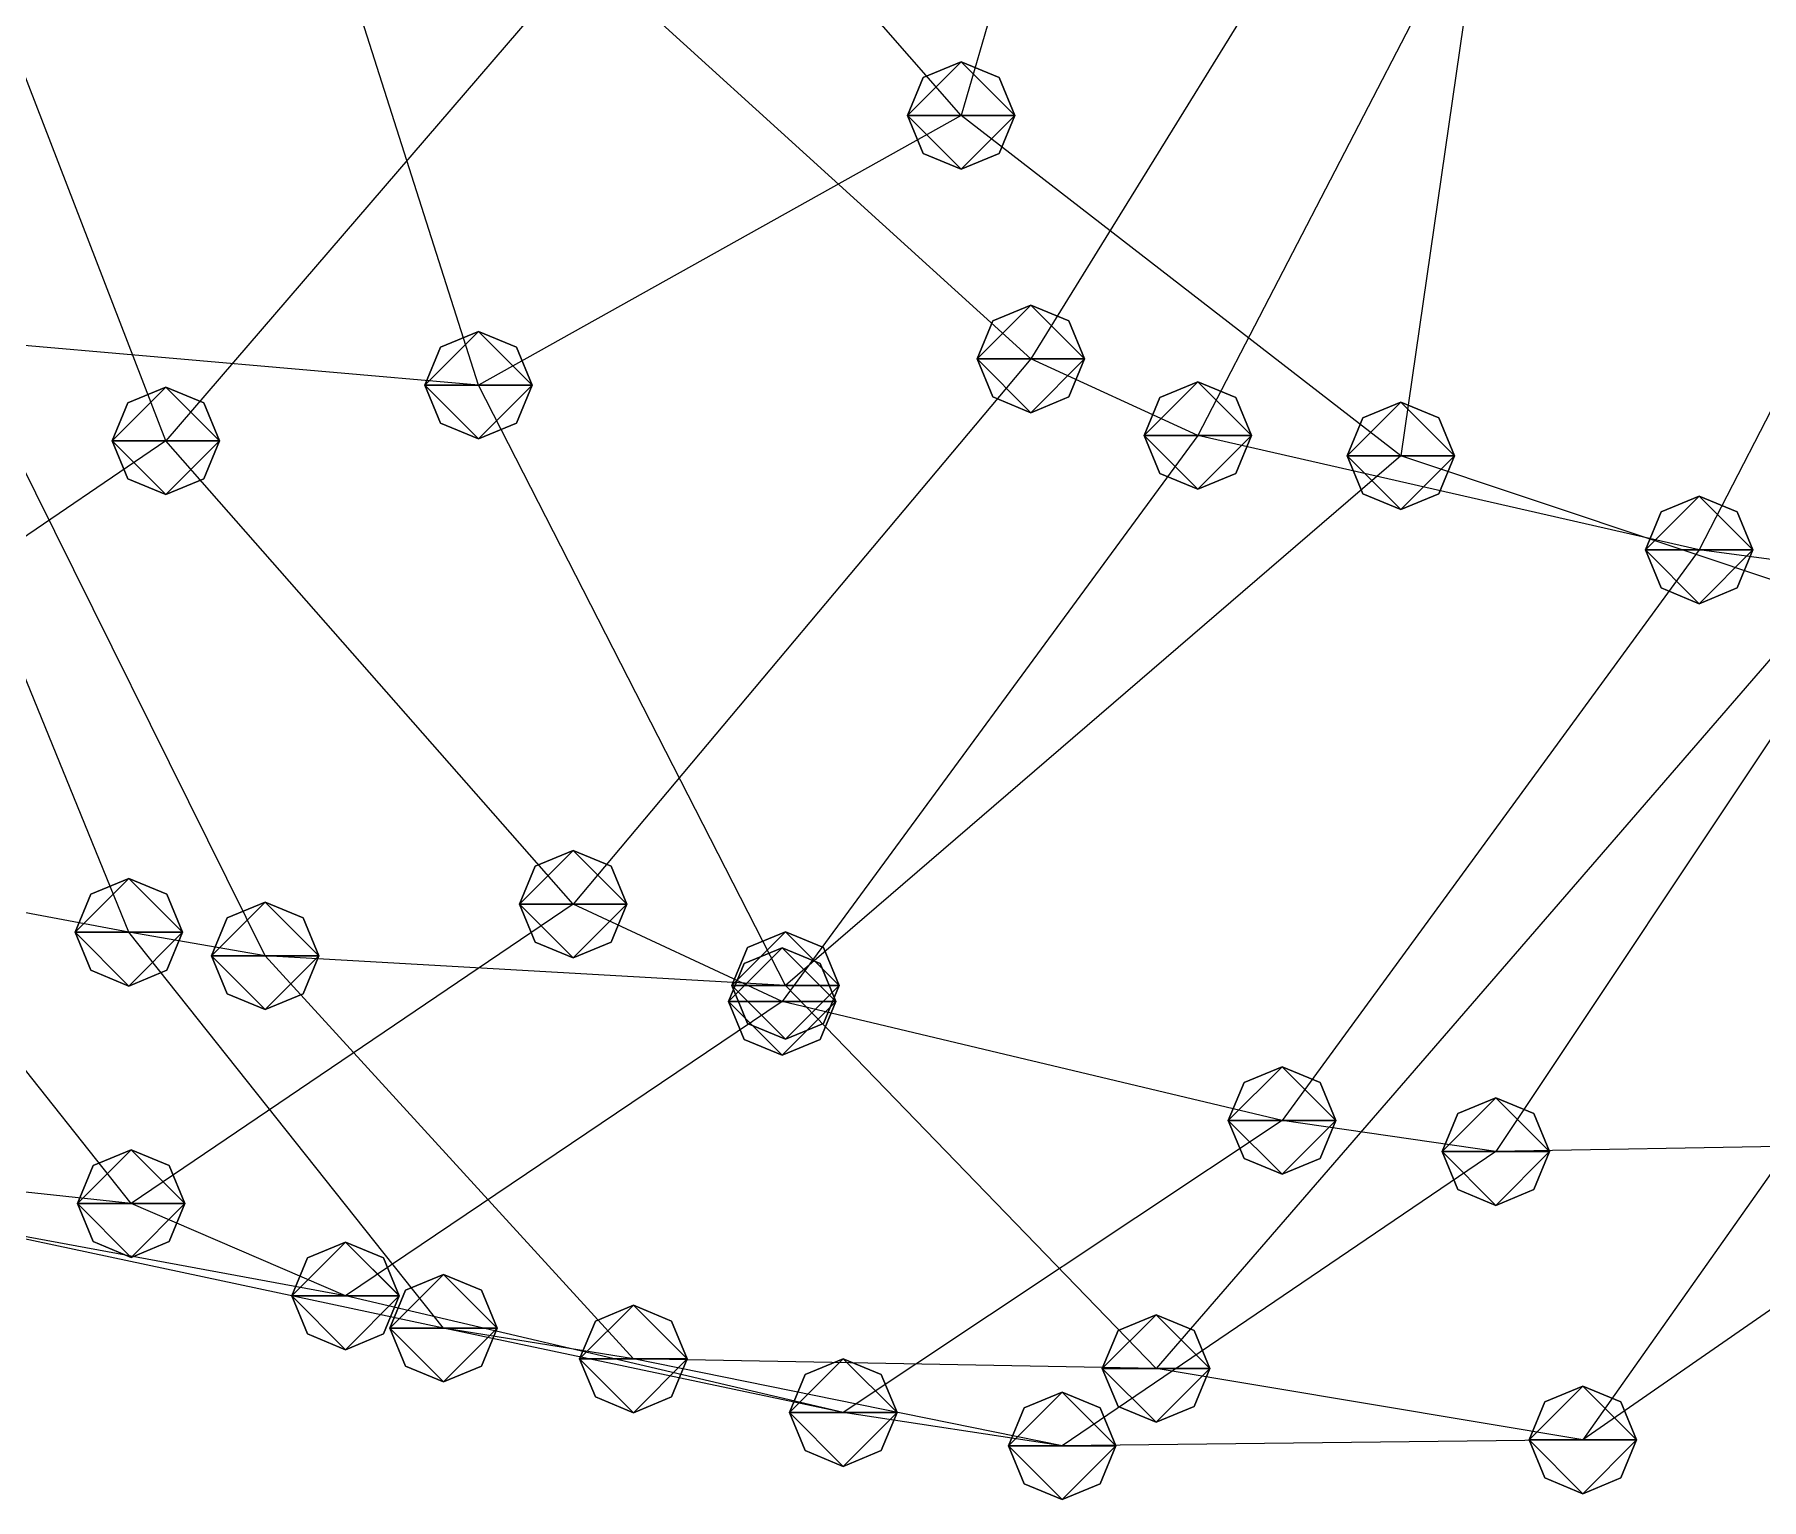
# Model space of a CAD drawing. Header units: metres. Extents: x -57 to 58, y -31 to 41.
# Drawn here: x -14.66 to 17.48, y -31.06 to -3.79 of the extents above; entities that cross this region are included whole.
import ezdxf

# ---------------------------------------------------------------- set-up
doc = ezdxf.new("R2010")
doc.units = ezdxf.units.M

msp = doc.modelspace()

# ---------------------------------------------------------------- linework, layer by layer
for p, q in [((5.6324043, 5.1750937, -172.43558), (2.5845027, -5.300102, -167.43752)), ((2.5845027, -5.300102, -167.43752), (-6.232145, 4.766304, -174.50162)), ((-12.219387, -11.356577, -96.934296), (-18.282597, 4.3190727, -94.81945)), ((-6.4000797, -10.319096, -162.23605), (-10.935541, 3.9151516, -171.73395)), ((12.011505, 3.3372173, -91.07383), (3.8787384, -9.832197, -94.418915)), ((14.120857, 2.512638, -92.7323), (6.989647, -11.257645, -96.892975)), ((23.482296, 0.540699, -99.97626), (16.319128, -13.387173, -104.13356)), ((12.385546, -0.43510628, -163.40045), (10.766094, -11.633478, -159.40372)), ((-4.421917, -2.2854958, -90.15906), (-12.219387, -11.356577, -96.934296)), ((3.8787384, -9.832197, -94.418915), (-4.421917, -2.2854958, -90.15906)), ((2.5845027, -4.300106, -167.44026), (1.877396, -4.592998, -167.43945)), ((3.2916093, -4.592998, -167.43945), (2.5845027, -4.300106, -167.44026)), ((1.877396, -4.592998, -167.43945), (1.5845027, -5.300102, -167.43752)), ((3.5845027, -5.300102, -167.43752), (3.2916093, -4.592998, -167.43945)), ((2.5845027, -5.300102, -167.43752), (-6.4000797, -10.319096, -162.23605)), ((1.5845027, -5.300102, -167.43752), (1.8773959, -6.0072064, -167.43558)), ((10.766094, -11.633478, -159.40372), (2.5845027, -5.300102, -167.43752)), ((3.2916093, -6.0072064, -167.43558), (3.5845027, -5.300102, -167.43752)), ((1.8773959, -6.0072064, -167.43558), (2.5845027, -6.3000984, -167.43477)), ((2.5845027, -6.3000984, -167.43477), (3.2916093, -6.0072064, -167.43558)), ((3.8787384, -8.832201, -94.42166), (3.1716318, -9.125093, -94.42085)), ((4.585845, -9.125093, -94.42085), (3.8787384, -8.832201, -94.42166)), ((-12.9080715, -20.50372, -143.38094), (-17.50293, -9.228746, -154.09206)), ((-6.4000797, -9.319099, -162.2388), (-7.1071863, -9.611992, -162.23799)), ((-5.692973, -9.611992, -162.23799), (-6.4000797, -9.319099, -162.2388)), ((3.1716318, -9.125093, -94.42085), (2.8787384, -9.832197, -94.418915)), ((4.8787384, -9.832197, -94.418915), (4.585845, -9.125093, -94.42085)), ((-10.369455, -20.94014, -145.24902), (-16.056509, -9.474102, -155.1622)), ((-6.4000797, -10.319096, -162.23605), (-16.056509, -9.474102, -155.1622)), ((-7.1071863, -9.611992, -162.23799), (-7.4000797, -10.319096, -162.23605)), ((-5.4000797, -10.319096, -162.23605), (-5.692973, -9.611992, -162.23799)), ((3.8787384, -9.832197, -94.418915), (-4.637142, -19.98098, -100.41699)), ((2.8787384, -9.832197, -94.418915), (3.1716316, -10.539301, -94.41698)), ((6.989647, -11.257645, -96.892975), (3.8787384, -9.832197, -94.418915)), ((4.585845, -10.539301, -94.41698), (4.8787384, -9.832197, -94.418915)), ((6.989647, -10.257648, -96.89572), (6.2825403, -10.550541, -96.89491)), ((7.6967535, -10.550541, -96.89491), (6.989647, -10.257648, -96.89572)), ((-12.219387, -10.356581, -96.93704), (-12.926494, -10.649473, -96.93623)), ((-11.51228, -10.649473, -96.93623), (-12.219387, -10.356581, -96.93704)), ((-7.4000797, -10.319096, -162.23605), (-7.1071863, -11.026199, -162.23412)), ((-0.6851988, -21.492935, -152.31369), (-6.4000797, -10.319096, -162.23605)), ((-5.692973, -11.026199, -162.23412), (-5.4000797, -10.319096, -162.23605)), ((3.1716316, -10.539301, -94.41698), (3.8787384, -10.832193, -94.41617)), ((3.8787384, -10.832193, -94.41617), (4.585845, -10.539301, -94.41698)), ((6.2825403, -10.550541, -96.89491), (5.989647, -11.257645, -96.892975)), ((7.989647, -11.257645, -96.892975), (7.6967535, -10.550541, -96.89491)), ((-12.926494, -10.649473, -96.93623), (-13.219387, -11.356577, -96.934296)), ((-11.219387, -11.356577, -96.934296), (-11.51228, -10.649473, -96.93623)), ((10.058988, -10.926374, -159.40565), (9.766094, -11.633478, -159.40372)), ((10.766094, -10.633482, -159.40646), (10.058988, -10.926374, -159.40565)), ((11.473201, -10.926374, -159.40565), (10.766094, -10.633482, -159.40646)), ((11.766094, -11.633478, -159.40372), (11.473201, -10.926374, -159.40565)), ((-7.1071863, -11.026199, -162.23412), (-6.4000797, -11.319092, -162.2333)), ((-6.4000797, -11.319092, -162.2333), (-5.692973, -11.026199, -162.23412)), ((-12.219387, -11.356577, -96.934296), (-19.953245, -16.616627, -106.188644)), ((-13.219387, -11.356577, -96.934296), (-12.926494, -12.063681, -96.93236)), ((-4.637142, -19.98098, -100.41699), (-12.219387, -11.356577, -96.934296)), ((-11.51228, -12.063681, -96.93236), (-11.219387, -11.356577, -96.934296)), ((6.989647, -11.257645, -96.892975), (-0.7482567, -21.793095, -103.51643)), ((5.989647, -11.257645, -96.892975), (6.2825403, -11.964748, -96.89104)), ((16.319128, -13.387173, -104.13356), (6.989647, -11.257645, -96.892975)), ((7.6967535, -11.964748, -96.89104), (7.989647, -11.257645, -96.892975)), ((10.766094, -11.633478, -159.40372), (-0.6851988, -21.492935, -152.31369)), ((9.766094, -11.633478, -159.40372), (10.058988, -12.340582, -159.40178)), ((18.637293, -14.267548, -150.61633), (10.766094, -11.633478, -159.40372)), ((11.473201, -12.340582, -159.40178), (11.766094, -11.633478, -159.40372)), ((-12.926494, -12.063681, -96.93236), (-12.219387, -12.356573, -96.93155)), ((-12.219387, -12.356573, -96.93155), (-11.51228, -12.063681, -96.93236)), ((6.2825403, -11.964748, -96.89104), (6.989647, -12.257641, -96.89023)), ((6.989647, -12.257641, -96.89023), (7.6967535, -11.964748, -96.89104)), ((10.058988, -12.340582, -159.40178), (10.766094, -12.633474, -159.40097)), ((10.766094, -12.633474, -159.40097), (11.473201, -12.340582, -159.40178)), ((16.319128, -12.3871765, -104.13631), (15.612021, -12.680069, -104.1355)), ((17.026236, -12.680069, -104.1355), (16.319128, -12.3871765, -104.13631)), ((15.612021, -12.680069, -104.1355), (15.319128, -13.387173, -104.13356)), ((17.319128, -13.387173, -104.13356), (17.026236, -12.680069, -104.1355)), ((26.027485, -13.104889, -141.53969), (14.154985, -29.954193, -130.5767)), ((16.319128, -13.387173, -104.13356), (8.55551, -24.008343, -110.76437)), ((15.319128, -13.387173, -104.13356), (15.612021, -14.094276, -104.13162)), ((19.695839, -13.833225, -106.64841), (16.319128, -13.387173, -104.13356)), ((17.026236, -14.094276, -104.13162), (17.319128, -13.387173, -104.13356)), ((19.695839, -13.833225, -106.64841), (12.536011, -24.586845, -113.73757)), ((15.612021, -14.094276, -104.13162), (16.319128, -14.387169, -104.13081)), ((16.319128, -14.387169, -104.13081), (17.026236, -14.094276, -104.13162)), ((18.637293, -14.267548, -150.61633), (6.2101965, -28.625145, -141.64143)), ((-12.862921, -25.554596, -109.90886), (-19.953245, -16.616627, -106.188644)), ((-12.9080715, -20.50372, -143.38094), (-22.212273, -18.745918, -136.00923)), ((-5.344249, -19.273876, -100.41893), (-5.637142, -19.98098, -100.41699)), ((-4.637142, -18.980984, -100.41974), (-5.344249, -19.273876, -100.41893)), ((-3.9300356, -19.273876, -100.41893), (-4.637142, -18.980984, -100.41974)), ((-3.6371422, -19.98098, -100.41699), (-3.9300356, -19.273876, -100.41893)), ((-12.9080715, -19.503723, -143.38368), (-13.615178, -19.796616, -143.38287)), ((-12.200965, -19.796616, -143.38287), (-12.9080715, -19.503723, -143.38368)), ((-13.615178, -19.796616, -143.38287), (-13.9080715, -20.50372, -143.38094)), ((-11.9080715, -20.50372, -143.38094), (-12.200965, -19.796616, -143.38287)), ((-4.637142, -19.98098, -100.41699), (-12.862921, -25.554596, -109.90886)), ((-11.076562, -20.233036, -145.25096), (-11.369455, -20.94014, -145.24902)), ((-10.369455, -19.940144, -145.25177), (-11.076562, -20.233036, -145.25096)), ((-9.662349, -20.233036, -145.25096), (-10.369455, -19.940144, -145.25177)), ((-9.369455, -20.94014, -145.24902), (-9.662349, -20.233036, -145.25096)), ((-5.637142, -19.98098, -100.41699), (-5.344249, -20.688084, -100.415054)), ((-0.7482567, -21.793095, -103.51643), (-4.637142, -19.98098, -100.41699)), ((-3.9300356, -20.688084, -100.415054), (-3.6371422, -19.98098, -100.41699)), ((-13.9080715, -20.50372, -143.38094), (-13.615178, -21.210823, -143.379)), ((-7.0504723, -27.873878, -132.01459), (-12.9080715, -20.50372, -143.38094)), ((-10.369455, -20.94014, -145.24902), (-12.9080715, -20.50372, -143.38094)), ((-12.200965, -21.210823, -143.379), (-11.9080715, -20.50372, -143.38094)), ((-0.6851988, -20.492939, -152.31644), (-1.3923055, -20.785831, -152.31563)), ((0.021907926, -20.785831, -152.31563), (-0.6851988, -20.492939, -152.31644)), ((-5.344249, -20.688084, -100.415054), (-4.637142, -20.980976, -100.414246)), ((-4.637142, -20.980976, -100.414246), (-3.9300356, -20.688084, -100.415054)), ((-1.3923055, -20.785831, -152.31563), (-1.6851988, -21.492935, -152.31369)), ((-0.7482567, -20.793098, -103.51918), (-1.4553634, -21.08599, -103.51837)), ((-0.041149974, -21.08599, -103.51837), (-0.7482567, -20.793098, -103.51918)), ((0.3148011, -21.492935, -152.31369), (0.021907926, -20.785831, -152.31563)), ((-13.615178, -21.210823, -143.379), (-12.9080715, -21.503716, -143.37819)), ((-12.9080715, -21.503716, -143.37819), (-12.200965, -21.210823, -143.379)), ((-11.369455, -20.94014, -145.24902), (-11.076562, -21.647243, -145.24709)), ((-3.5171394, -28.446606, -134.6167), (-10.369455, -20.94014, -145.24902)), ((-0.6851988, -21.492935, -152.31369), (-10.369455, -20.94014, -145.24902)), ((-9.662349, -21.647243, -145.24709), (-9.369455, -20.94014, -145.24902)), ((-1.4553634, -21.08599, -103.51837), (-1.7482567, -21.793095, -103.51643)), ((0.2517432, -21.793095, -103.51643), (-0.041149974, -21.08599, -103.51837)), ((-1.6851988, -21.492935, -152.31369), (-1.3923056, -22.200039, -152.31175)), ((6.2101965, -28.625145, -141.64143), (-0.6851988, -21.492935, -152.31369)), ((0.021907926, -22.200039, -152.31175), (0.3148011, -21.492935, -152.31369)), ((-11.076562, -21.647243, -145.24709), (-10.369455, -21.940136, -145.24628)), ((-10.369455, -21.940136, -145.24628), (-9.662349, -21.647243, -145.24709)), ((-0.7482567, -21.793095, -103.51643), (-8.872808, -27.273663, -113.162994)), ((-1.7482567, -21.793095, -103.51643), (-1.4553635, -22.500198, -103.514496)), ((8.55551, -24.008343, -110.76437), (-0.7482567, -21.793095, -103.51643)), ((-0.041149974, -22.500198, -103.514496), (0.2517432, -21.793095, -103.51643)), ((-1.3923056, -22.200039, -152.31175), (-0.6851988, -22.492931, -152.31094)), ((-0.6851988, -22.492931, -152.31094), (0.021907926, -22.200039, -152.31175)), ((-1.4553635, -22.500198, -103.514496), (-0.7482567, -22.79309, -103.51369)), ((-0.7482567, -22.79309, -103.51369), (-0.041149974, -22.500198, -103.514496)), ((8.55551, -23.008347, -110.76712), (7.848403, -23.301239, -110.76631)), ((9.262616, -23.301239, -110.76631), (8.55551, -23.008347, -110.76712)), ((7.848403, -23.301239, -110.76631), (7.5555096, -24.008343, -110.76437)), ((9.55551, -24.008343, -110.76437), (9.262616, -23.301239, -110.76631)), ((12.536011, -23.58685, -113.74032), (11.828904, -23.879742, -113.73951)), ((13.243117, -23.879742, -113.73951), (12.536011, -23.58685, -113.74032)), ((8.55551, -24.008343, -110.76437), (0.38961983, -29.445225, -120.47679)), ((7.5555096, -24.008343, -110.76437), (7.848403, -24.715446, -110.762436)), ((12.536011, -24.586845, -113.73757), (8.55551, -24.008343, -110.76437)), ((9.262616, -24.715446, -110.762436), (9.55551, -24.008343, -110.76437)), ((11.828904, -23.879742, -113.73951), (11.536011, -24.586845, -113.73757)), ((13.536011, -24.586845, -113.73757), (13.243117, -23.879742, -113.73951)), ((22.14256, -24.411713, -120.9267), (12.536011, -24.586845, -113.73757)), ((22.14256, -24.411713, -120.9267), (14.154985, -29.954193, -130.5767)), ((-12.862921, -24.5546, -109.911606), (-13.570027, -24.847492, -109.9108)), ((-12.155814, -24.847492, -109.9108), (-12.862921, -24.5546, -109.911606)), ((12.536011, -24.586845, -113.73757), (4.4640427, -30.061382, -123.500404)), ((7.848403, -24.715446, -110.762436), (8.55551, -25.008339, -110.76163)), ((8.55551, -25.008339, -110.76163), (9.262616, -24.715446, -110.762436)), ((11.536011, -24.586845, -113.73757), (11.828904, -25.29395, -113.735634)), ((13.243117, -25.29395, -113.735634), (13.536011, -24.586845, -113.73757)), ((-12.862921, -25.554596, -109.90886), (-19.418806, -24.846462, -121.940414)), ((-13.570027, -24.847492, -109.9108), (-13.862921, -25.554596, -109.90886)), ((-11.862921, -25.554596, -109.90886), (-12.155814, -24.847492, -109.9108)), ((11.828904, -25.29395, -113.735634), (12.536011, -25.586842, -113.734825)), ((12.536011, -25.586842, -113.734825), (13.243117, -25.29395, -113.735634)), ((-13.862921, -25.554596, -109.90886), (-13.570027, -26.2617, -109.90692)), ((-8.872808, -27.273663, -113.162994), (-12.862921, -25.554596, -109.90886)), ((-12.155814, -26.2617, -109.90692), (-11.862921, -25.554596, -109.90886)), ((-8.872808, -27.273663, -113.162994), (-16.309954, -25.898422, -124.641685)), ((-7.0504723, -27.873878, -132.01459), (-16.309954, -25.898422, -124.641685)), ((-13.570027, -26.2617, -109.90692), (-12.862921, -26.554592, -109.90611)), ((-12.862921, -26.554592, -109.90611), (-12.155814, -26.2617, -109.90692)), ((-8.872808, -26.273666, -113.16574), (-9.579915, -26.566559, -113.16493)), ((-8.165702, -26.566559, -113.16493), (-8.872808, -26.273666, -113.16574)), ((-9.579915, -26.566559, -113.16493), (-9.872808, -27.273663, -113.162994)), ((-7.8728085, -27.273663, -113.162994), (-8.165702, -26.566559, -113.16493)), ((-7.0504723, -26.873882, -132.01733), (-7.757579, -27.166775, -132.01653)), ((-6.3433657, -27.166775, -132.01653), (-7.0504723, -26.873882, -132.01733)), ((-9.872808, -27.273663, -113.162994), (-9.579915, -27.980766, -113.16106)), ((0.38961983, -29.445225, -120.47679), (-8.872808, -27.273663, -113.162994)), ((-8.165702, -27.980766, -113.16106), (-7.8728085, -27.273663, -113.162994)), ((-7.757579, -27.166775, -132.01653), (-8.050472, -27.873878, -132.01459)), ((-6.0504723, -27.873878, -132.01459), (-6.3433657, -27.166775, -132.01653)), ((-3.5171394, -27.44661, -134.61945), (-4.224246, -27.739502, -134.61864)), ((-2.8100328, -27.739502, -134.61864), (-3.5171394, -27.44661, -134.61945)), ((6.2101965, -27.625149, -141.64418), (5.50309, -27.918041, -141.64337)), ((6.917303, -27.918041, -141.64337), (6.2101965, -27.625149, -141.64418)), ((-8.050472, -27.873878, -132.01459), (-7.757579, -28.580982, -132.01265)), ((0.38961983, -29.445225, -120.47679), (-7.0504723, -27.873878, -132.01459)), ((-3.5171394, -28.446606, -134.6167), (-7.0504723, -27.873878, -132.01459)), ((-6.3433657, -28.580982, -132.01265), (-6.0504723, -27.873878, -132.01459)), ((-4.224246, -27.739502, -134.61864), (-4.5171394, -28.446606, -134.6167)), ((-2.5171394, -28.446606, -134.6167), (-2.8100328, -27.739502, -134.61864)), ((5.50309, -27.918041, -141.64337), (5.2101965, -28.625145, -141.64143)), ((7.2101965, -28.625145, -141.64143), (6.917303, -27.918041, -141.64337)), ((-9.579915, -27.980766, -113.16106), (-8.872808, -28.273659, -113.16025)), ((-8.872808, -28.273659, -113.16025), (-8.165702, -27.980766, -113.16106)), ((-7.757579, -28.580982, -132.01265), (-7.0504723, -28.873875, -132.01184)), ((-7.0504723, -28.873875, -132.01184), (-6.3433657, -28.580982, -132.01265)), ((-4.5171394, -28.446606, -134.6167), (-4.224246, -29.15371, -134.61476)), ((4.4640427, -30.061382, -123.500404), (-3.5171394, -28.446606, -134.6167)), ((6.2101965, -28.625145, -141.64143), (-3.5171394, -28.446606, -134.6167)), ((-2.8100328, -29.15371, -134.61476), (-2.5171394, -28.446606, -134.6167)), ((0.38961983, -28.445229, -120.47954), (-0.31748688, -28.738121, -120.47873)), ((1.0967265, -28.738121, -120.47873), (0.38961983, -28.445229, -120.47954)), ((-0.31748688, -28.738121, -120.47873), (-0.6103802, -29.445225, -120.47679)), ((1.3896197, -29.445225, -120.47679), (1.0967265, -28.738121, -120.47873)), ((5.2101965, -28.625145, -141.64143), (5.50309, -29.332249, -141.6395)), ((14.154985, -29.954193, -130.5767), (6.2101965, -28.625145, -141.64143)), ((6.917303, -29.332249, -141.6395), (7.2101965, -28.625145, -141.64143)), ((-4.224246, -29.15371, -134.61476), (-3.5171394, -29.446602, -134.61395)), ((-3.5171394, -29.446602, -134.61395), (-2.8100328, -29.15371, -134.61476)), ((4.4640427, -29.061386, -123.50315), (3.756936, -29.354279, -123.50234)), ((5.1711493, -29.354279, -123.50234), (4.4640427, -29.061386, -123.50315)), ((13.447879, -29.24709, -130.57864), (13.154985, -29.954193, -130.5767)), ((14.154985, -28.954197, -130.57945), (13.447879, -29.24709, -130.57864)), ((14.862092, -29.24709, -130.57864), (14.154985, -28.954197, -130.57945)), ((15.154985, -29.954193, -130.5767), (14.862092, -29.24709, -130.57864)), ((-0.6103802, -29.445225, -120.47679), (-0.31748694, -30.152328, -120.47485)), ((4.4640427, -30.061382, -123.500404), (0.38961983, -29.445225, -120.47679)), ((1.0967265, -30.152328, -120.47485), (1.3896197, -29.445225, -120.47679)), ((3.756936, -29.354279, -123.50234), (3.4640427, -30.061382, -123.500404)), ((5.4640427, -30.061382, -123.500404), (5.1711493, -29.354279, -123.50234)), ((5.50309, -29.332249, -141.6395), (6.2101965, -29.625141, -141.63869)), ((6.2101965, -29.625141, -141.63869), (6.917303, -29.332249, -141.6395)), ((-0.31748694, -30.152328, -120.47485), (0.38961983, -30.44522, -120.474045)), ((0.38961983, -30.44522, -120.474045), (1.0967265, -30.152328, -120.47485)), ((3.4640427, -30.061382, -123.500404), (3.7569358, -30.768486, -123.49847)), ((14.154985, -29.954193, -130.5767), (4.4640427, -30.061382, -123.500404)), ((5.1711493, -30.768486, -123.49847), (5.4640427, -30.061382, -123.500404)), ((13.154985, -29.954193, -130.5767), (13.447879, -30.661297, -130.57477)), ((14.862092, -30.661297, -130.57477), (15.154985, -29.954193, -130.5767)), ((3.7569358, -30.768486, -123.49847), (4.4640427, -31.061378, -123.49766)), ((4.4640427, -31.061378, -123.49766), (5.1711493, -30.768486, -123.49847)), ((13.447879, -30.661297, -130.57477), (14.154985, -30.95419, -130.57396)), ((14.154985, -30.95419, -130.57396), (14.862092, -30.661297, -130.57477))]:
    msp.add_line(p, q)
for points in [[(1.5845027, -5.300102, -167.43752), (1.877396, -4.592998, -167.43945), (2.5845027, -4.300106, -167.44026), (2.5846026, -4.300006, -167.44016)], [(1.5845027, -5.300102, -167.43752), (2.5845027, -4.300106, -167.44026), (3.5845027, -5.300102, -167.43752), (3.5846026, -5.300002, -167.43741)], [(2.5845027, -4.300106, -167.44026), (3.2916093, -4.592998, -167.43945), (3.5845027, -5.300102, -167.43752), (3.5846026, -5.300002, -167.43741)], [(2.5845027, -6.3000984, -167.43477), (1.8773959, -6.0072064, -167.43558), (1.5845027, -5.300102, -167.43752), (1.5846027, -5.300002, -167.43741)], [(3.5845027, -5.300102, -167.43752), (2.5845027, -6.3000984, -167.43477), (1.5845027, -5.300102, -167.43752), (1.5846027, -5.300002, -167.43741)], [(3.5845027, -5.300102, -167.43752), (3.2916093, -6.0072064, -167.43558), (2.5845027, -6.3000984, -167.43477), (2.5846026, -6.2999983, -167.43466)], [(2.8787384, -9.832197, -94.418915), (3.1716318, -9.125093, -94.42085), (3.8787384, -8.832201, -94.42166), (3.8788383, -8.832101, -94.42156)], [(2.8787384, -9.832197, -94.418915), (3.8787384, -8.832201, -94.42166), (4.8787384, -9.832197, -94.418915), (4.8788385, -9.832097, -94.418816)], [(3.8787384, -8.832201, -94.42166), (4.585845, -9.125093, -94.42085), (4.8787384, -9.832197, -94.418915), (4.8788385, -9.832097, -94.418816)], [(-7.4000797, -10.319096, -162.23605), (-7.1071863, -9.611992, -162.23799), (-6.4000797, -9.319099, -162.2388), (-6.3999796, -9.318999, -162.2387)], [(-7.4000797, -10.319096, -162.23605), (-6.4000797, -9.319099, -162.2388), (-5.4000797, -10.319096, -162.23605), (-5.3999796, -10.318995, -162.23595)], [(-6.4000797, -9.319099, -162.2388), (-5.692973, -9.611992, -162.23799), (-5.4000797, -10.319096, -162.23605), (-5.3999796, -10.318995, -162.23595)], [(3.8787384, -10.832193, -94.41617), (3.1716316, -10.539301, -94.41698), (2.8787384, -9.832197, -94.418915), (2.8788383, -9.832097, -94.418816)], [(4.8787384, -9.832197, -94.418915), (3.8787384, -10.832193, -94.41617), (2.8787384, -9.832197, -94.418915), (2.8788383, -9.832097, -94.418816)], [(4.8787384, -9.832197, -94.418915), (4.585845, -10.539301, -94.41698), (3.8787384, -10.832193, -94.41617), (3.8788383, -10.832093, -94.41607)], [(5.989647, -11.257645, -96.892975), (6.2825403, -10.550541, -96.89491), (6.989647, -10.257648, -96.89572), (6.989747, -10.257548, -96.89562)], [(5.989647, -11.257645, -96.892975), (6.989647, -10.257648, -96.89572), (7.989647, -11.257645, -96.892975), (7.989747, -11.2575445, -96.892876)], [(6.989647, -10.257648, -96.89572), (7.6967535, -10.550541, -96.89491), (7.989647, -11.257645, -96.892975), (7.989747, -11.2575445, -96.892876)], [(-13.219387, -11.356577, -96.934296), (-12.926494, -10.649473, -96.93623), (-12.219387, -10.356581, -96.93704), (-12.219287, -10.356481, -96.93694)], [(-13.219387, -11.356577, -96.934296), (-12.219387, -10.356581, -96.93704), (-11.219387, -11.356577, -96.934296), (-11.219287, -11.356477, -96.9342)], [(-12.219387, -10.356581, -96.93704), (-11.51228, -10.649473, -96.93623), (-11.219387, -11.356577, -96.934296), (-11.219287, -11.356477, -96.9342)], [(-6.4000797, -11.319092, -162.2333), (-7.1071863, -11.026199, -162.23412), (-7.4000797, -10.319096, -162.23605), (-7.3999796, -10.318995, -162.23595)], [(-5.4000797, -10.319096, -162.23605), (-6.4000797, -11.319092, -162.2333), (-7.4000797, -10.319096, -162.23605), (-7.3999796, -10.318995, -162.23595)], [(-5.4000797, -10.319096, -162.23605), (-5.692973, -11.026199, -162.23412), (-6.4000797, -11.319092, -162.2333), (-6.3999796, -11.318992, -162.2332)], [(9.766094, -11.633478, -159.40372), (10.058988, -10.926374, -159.40565), (10.766094, -10.633482, -159.40646), (10.766194, -10.633382, -159.40636)], [(9.766094, -11.633478, -159.40372), (10.766094, -10.633482, -159.40646), (11.766094, -11.633478, -159.40372), (11.766194, -11.633378, -159.40361)], [(10.766094, -10.633482, -159.40646), (11.473201, -10.926374, -159.40565), (11.766094, -11.633478, -159.40372), (11.766194, -11.633378, -159.40361)], [(-12.219387, -12.356573, -96.93155), (-12.926494, -12.063681, -96.93236), (-13.219387, -11.356577, -96.934296), (-13.219287, -11.356477, -96.9342)], [(-11.219387, -11.356577, -96.934296), (-12.219387, -12.356573, -96.93155), (-13.219387, -11.356577, -96.934296), (-13.219287, -11.356477, -96.9342)], [(-11.219387, -11.356577, -96.934296), (-11.51228, -12.063681, -96.93236), (-12.219387, -12.356573, -96.93155), (-12.219287, -12.356473, -96.93145)], [(6.989647, -12.257641, -96.89023), (6.2825403, -11.964748, -96.89104), (5.989647, -11.257645, -96.892975), (5.989747, -11.2575445, -96.892876)], [(7.989647, -11.257645, -96.892975), (6.989647, -12.257641, -96.89023), (5.989647, -11.257645, -96.892975), (5.989747, -11.2575445, -96.892876)], [(7.989647, -11.257645, -96.892975), (7.6967535, -11.964748, -96.89104), (6.989647, -12.257641, -96.89023), (6.989747, -12.257541, -96.89013)], [(10.766094, -12.633474, -159.40097), (10.058988, -12.340582, -159.40178), (9.766094, -11.633478, -159.40372), (9.766194, -11.633378, -159.40361)], [(11.766094, -11.633478, -159.40372), (10.766094, -12.633474, -159.40097), (9.766094, -11.633478, -159.40372), (9.766194, -11.633378, -159.40361)], [(11.766094, -11.633478, -159.40372), (11.473201, -12.340582, -159.40178), (10.766094, -12.633474, -159.40097), (10.766194, -12.633374, -159.40086)], [(15.319128, -13.387173, -104.13356), (15.612021, -12.680069, -104.1355), (16.319128, -12.3871765, -104.13631), (16.319227, -12.387076, -104.13621)], [(15.319128, -13.387173, -104.13356), (16.319128, -12.3871765, -104.13631), (17.319128, -13.387173, -104.13356), (17.319227, -13.387073, -104.13346)], [(16.319128, -12.3871765, -104.13631), (17.026236, -12.680069, -104.1355), (17.319128, -13.387173, -104.13356), (17.319227, -13.387073, -104.13346)], [(16.319128, -14.387169, -104.13081), (15.612021, -14.094276, -104.13162), (15.319128, -13.387173, -104.13356), (15.319228, -13.387073, -104.13346)], [(17.319128, -13.387173, -104.13356), (16.319128, -14.387169, -104.13081), (15.319128, -13.387173, -104.13356), (15.319228, -13.387073, -104.13346)], [(17.319128, -13.387173, -104.13356), (17.026236, -14.094276, -104.13162), (16.319128, -14.387169, -104.13081), (16.319227, -14.387069, -104.130714)], [(-5.637142, -19.98098, -100.41699), (-5.344249, -19.273876, -100.41893), (-4.637142, -18.980984, -100.41974), (-4.637042, -18.980885, -100.41964)], [(-5.637142, -19.98098, -100.41699), (-4.637142, -18.980984, -100.41974), (-3.6371422, -19.98098, -100.41699), (-3.6370423, -19.98088, -100.41689)], [(-4.637142, -18.980984, -100.41974), (-3.9300356, -19.273876, -100.41893), (-3.6371422, -19.98098, -100.41699), (-3.6370423, -19.98088, -100.41689)], [(-13.9080715, -20.50372, -143.38094), (-13.615178, -19.796616, -143.38287), (-12.9080715, -19.503723, -143.38368), (-12.907971, -19.503624, -143.38358)], [(-13.9080715, -20.50372, -143.38094), (-12.9080715, -19.503723, -143.38368), (-11.9080715, -20.50372, -143.38094), (-11.907971, -20.50362, -143.38083)], [(-12.9080715, -19.503723, -143.38368), (-12.200965, -19.796616, -143.38287), (-11.9080715, -20.50372, -143.38094), (-11.907971, -20.50362, -143.38083)], [(-11.369455, -20.94014, -145.24902), (-11.076562, -20.233036, -145.25096), (-10.369455, -19.940144, -145.25177), (-10.369355, -19.940044, -145.25166)], [(-11.369455, -20.94014, -145.24902), (-10.369455, -19.940144, -145.25177), (-9.369455, -20.94014, -145.24902), (-9.369355, -20.94004, -145.24892)], [(-10.369455, -19.940144, -145.25177), (-9.662349, -20.233036, -145.25096), (-9.369455, -20.94014, -145.24902), (-9.369355, -20.94004, -145.24892)], [(-4.637142, -20.980976, -100.414246), (-5.344249, -20.688084, -100.415054), (-5.637142, -19.98098, -100.41699), (-5.637042, -19.98088, -100.41689)], [(-3.6371422, -19.98098, -100.41699), (-4.637142, -20.980976, -100.414246), (-5.637142, -19.98098, -100.41699), (-5.637042, -19.98088, -100.41689)], [(-3.6371422, -19.98098, -100.41699), (-3.9300356, -20.688084, -100.415054), (-4.637142, -20.980976, -100.414246), (-4.637042, -20.980877, -100.41415)], [(-12.9080715, -21.503716, -143.37819), (-13.615178, -21.210823, -143.379), (-13.9080715, -20.50372, -143.38094), (-13.907971, -20.50362, -143.38083)], [(-11.9080715, -20.50372, -143.38094), (-12.9080715, -21.503716, -143.37819), (-13.9080715, -20.50372, -143.38094), (-13.907971, -20.50362, -143.38083)], [(-11.9080715, -20.50372, -143.38094), (-12.200965, -21.210823, -143.379), (-12.9080715, -21.503716, -143.37819), (-12.907971, -21.503616, -143.37808)], [(-1.6851988, -21.492935, -152.31369), (-1.3923055, -20.785831, -152.31563), (-0.6851988, -20.492939, -152.31644), (-0.68509877, -20.49284, -152.31633)], [(-1.6851988, -21.492935, -152.31369), (-0.6851988, -20.492939, -152.31644), (0.3148011, -21.492935, -152.31369), (0.31490108, -21.492836, -152.31358)], [(-0.6851988, -20.492939, -152.31644), (0.021907926, -20.785831, -152.31563), (0.3148011, -21.492935, -152.31369), (0.31490108, -21.492836, -152.31358)], [(-1.7482567, -21.793095, -103.51643), (-1.4553634, -21.08599, -103.51837), (-0.7482567, -20.793098, -103.51918), (-0.74815667, -20.793, -103.51908)], [(-1.7482567, -21.793095, -103.51643), (-0.7482567, -20.793098, -103.51918), (0.2517432, -21.793095, -103.51643), (0.25184318, -21.792995, -103.516335)], [(-0.7482567, -20.793098, -103.51918), (-0.041149974, -21.08599, -103.51837), (0.2517432, -21.793095, -103.51643), (0.25184318, -21.792995, -103.516335)], [(-10.369455, -21.940136, -145.24628), (-11.076562, -21.647243, -145.24709), (-11.369455, -20.94014, -145.24902), (-11.369355, -20.94004, -145.24892)], [(-9.369455, -20.94014, -145.24902), (-10.369455, -21.940136, -145.24628), (-11.369455, -20.94014, -145.24902), (-11.369355, -20.94004, -145.24892)], [(-9.369455, -20.94014, -145.24902), (-9.662349, -21.647243, -145.24709), (-10.369455, -21.940136, -145.24628), (-10.369355, -21.940037, -145.24617)], [(-0.6851988, -22.492931, -152.31094), (-1.3923056, -22.200039, -152.31175), (-1.6851988, -21.492935, -152.31369), (-1.6850988, -21.492836, -152.31358)], [(0.3148011, -21.492935, -152.31369), (-0.6851988, -22.492931, -152.31094), (-1.6851988, -21.492935, -152.31369), (-1.6850988, -21.492836, -152.31358)], [(0.3148011, -21.492935, -152.31369), (0.021907926, -22.200039, -152.31175), (-0.6851988, -22.492931, -152.31094), (-0.68509877, -22.492832, -152.31084)], [(-0.7482567, -22.79309, -103.51369), (-1.4553635, -22.500198, -103.514496), (-1.7482567, -21.793095, -103.51643), (-1.7481567, -21.792995, -103.516335)], [(0.2517432, -21.793095, -103.51643), (-0.7482567, -22.79309, -103.51369), (-1.7482567, -21.793095, -103.51643), (-1.7481567, -21.792995, -103.516335)], [(0.2517432, -21.793095, -103.51643), (-0.041149974, -22.500198, -103.514496), (-0.7482567, -22.79309, -103.51369), (-0.74815667, -22.792992, -103.51359)], [(7.5555096, -24.008343, -110.76437), (7.848403, -23.301239, -110.76631), (8.55551, -23.008347, -110.76712), (8.55561, -23.008247, -110.76702)], [(7.5555096, -24.008343, -110.76437), (8.55551, -23.008347, -110.76712), (9.55551, -24.008343, -110.76437), (9.55561, -24.008244, -110.764275)], [(8.55551, -23.008347, -110.76712), (9.262616, -23.301239, -110.76631), (9.55551, -24.008343, -110.76437), (9.55561, -24.008244, -110.764275)], [(11.536011, -24.586845, -113.73757), (11.828904, -23.879742, -113.73951), (12.536011, -23.58685, -113.74032), (12.536111, -23.58675, -113.74022)], [(11.536011, -24.586845, -113.73757), (12.536011, -23.58685, -113.74032), (13.536011, -24.586845, -113.73757), (13.536111, -24.586746, -113.73747)], [(12.536011, -23.58685, -113.74032), (13.243117, -23.879742, -113.73951), (13.536011, -24.586845, -113.73757), (13.536111, -24.586746, -113.73747)], [(8.55551, -25.008339, -110.76163), (7.848403, -24.715446, -110.762436), (7.5555096, -24.008343, -110.76437), (7.5556097, -24.008244, -110.764275)], [(9.55551, -24.008343, -110.76437), (8.55551, -25.008339, -110.76163), (7.5555096, -24.008343, -110.76437), (7.5556097, -24.008244, -110.764275)], [(9.55551, -24.008343, -110.76437), (9.262616, -24.715446, -110.762436), (8.55551, -25.008339, -110.76163), (8.55561, -25.00824, -110.76153)], [(-13.862921, -25.554596, -109.90886), (-13.570027, -24.847492, -109.9108), (-12.862921, -24.5546, -109.911606), (-12.862821, -24.5545, -109.91151)], [(-13.862921, -25.554596, -109.90886), (-12.862921, -24.5546, -109.911606), (-11.862921, -25.554596, -109.90886), (-11.862821, -25.554497, -109.90876)], [(-12.862921, -24.5546, -109.911606), (-12.155814, -24.847492, -109.9108), (-11.862921, -25.554596, -109.90886), (-11.862821, -25.554497, -109.90876)], [(12.536011, -25.586842, -113.734825), (11.828904, -25.29395, -113.735634), (11.536011, -24.586845, -113.73757), (11.536111, -24.586746, -113.73747)], [(13.536011, -24.586845, -113.73757), (12.536011, -25.586842, -113.734825), (11.536011, -24.586845, -113.73757), (11.536111, -24.586746, -113.73747)], [(13.536011, -24.586845, -113.73757), (13.243117, -25.29395, -113.735634), (12.536011, -25.586842, -113.734825), (12.536111, -25.586742, -113.734726)], [(-12.862921, -26.554592, -109.90611), (-13.570027, -26.2617, -109.90692), (-13.862921, -25.554596, -109.90886), (-13.862821, -25.554497, -109.90876)], [(-11.862921, -25.554596, -109.90886), (-12.862921, -26.554592, -109.90611), (-13.862921, -25.554596, -109.90886), (-13.862821, -25.554497, -109.90876)], [(-11.862921, -25.554596, -109.90886), (-12.155814, -26.2617, -109.90692), (-12.862921, -26.554592, -109.90611), (-12.862821, -26.554493, -109.90601)], [(-9.872808, -27.273663, -113.162994), (-9.579915, -26.566559, -113.16493), (-8.872808, -26.273666, -113.16574), (-8.872708, -26.273567, -113.16564)], [(-9.872808, -27.273663, -113.162994), (-8.872808, -26.273666, -113.16574), (-7.8728085, -27.273663, -113.162994), (-7.8727083, -27.273563, -113.162895)], [(-8.872808, -26.273666, -113.16574), (-8.165702, -26.566559, -113.16493), (-7.8728085, -27.273663, -113.162994), (-7.8727083, -27.273563, -113.162895)], [(-8.050472, -27.873878, -132.01459), (-7.757579, -27.166775, -132.01653), (-7.0504723, -26.873882, -132.01733), (-7.050372, -26.873783, -132.01723)], [(-8.050472, -27.873878, -132.01459), (-7.0504723, -26.873882, -132.01733), (-6.0504723, -27.873878, -132.01459), (-6.050372, -27.87378, -132.01448)], [(-7.0504723, -26.873882, -132.01733), (-6.3433657, -27.166775, -132.01653), (-6.0504723, -27.873878, -132.01459), (-6.050372, -27.87378, -132.01448)], [(-8.872808, -28.273659, -113.16025), (-9.579915, -27.980766, -113.16106), (-9.872808, -27.273663, -113.162994), (-9.872708, -27.273563, -113.162895)], [(-7.8728085, -27.273663, -113.162994), (-8.872808, -28.273659, -113.16025), (-9.872808, -27.273663, -113.162994), (-9.872708, -27.273563, -113.162895)], [(-7.8728085, -27.273663, -113.162994), (-8.165702, -27.980766, -113.16106), (-8.872808, -28.273659, -113.16025), (-8.872708, -28.27356, -113.16015)], [(-4.5171394, -28.446606, -134.6167), (-4.224246, -27.739502, -134.61864), (-3.5171394, -27.44661, -134.61945), (-3.5170395, -27.44651, -134.61934)], [(-4.5171394, -28.446606, -134.6167), (-3.5171394, -27.44661, -134.61945), (-2.5171394, -28.446606, -134.6167), (-2.5170395, -28.446507, -134.6166)], [(-3.5171394, -27.44661, -134.61945), (-2.8100328, -27.739502, -134.61864), (-2.5171394, -28.446606, -134.6167), (-2.5170395, -28.446507, -134.6166)], [(5.2101965, -28.625145, -141.64143), (5.50309, -27.918041, -141.64337), (6.2101965, -27.625149, -141.64418), (6.2102966, -27.62505, -141.64407)], [(5.2101965, -28.625145, -141.64143), (6.2101965, -27.625149, -141.64418), (7.2101965, -28.625145, -141.64143), (7.2102966, -28.625046, -141.64133)], [(6.2101965, -27.625149, -141.64418), (6.917303, -27.918041, -141.64337), (7.2101965, -28.625145, -141.64143), (7.2102966, -28.625046, -141.64133)], [(-7.0504723, -28.873875, -132.01184), (-7.757579, -28.580982, -132.01265), (-8.050472, -27.873878, -132.01459), (-8.050372, -27.87378, -132.01448)], [(-6.0504723, -27.873878, -132.01459), (-7.0504723, -28.873875, -132.01184), (-8.050472, -27.873878, -132.01459), (-8.050372, -27.87378, -132.01448)], [(-6.0504723, -27.873878, -132.01459), (-6.3433657, -28.580982, -132.01265), (-7.0504723, -28.873875, -132.01184), (-7.050372, -28.873775, -132.01173)], [(-3.5171394, -29.446602, -134.61395), (-4.224246, -29.15371, -134.61476), (-4.5171394, -28.446606, -134.6167), (-4.5170393, -28.446507, -134.6166)], [(-2.5171394, -28.446606, -134.6167), (-3.5171394, -29.446602, -134.61395), (-4.5171394, -28.446606, -134.6167), (-4.5170393, -28.446507, -134.6166)], [(-2.5171394, -28.446606, -134.6167), (-2.8100328, -29.15371, -134.61476), (-3.5171394, -29.446602, -134.61395), (-3.5170395, -29.446503, -134.61385)], [(-0.6103802, -29.445225, -120.47679), (-0.31748688, -28.738121, -120.47873), (0.38961983, -28.445229, -120.47954), (0.3897198, -28.44513, -120.47944)], [(-0.6103802, -29.445225, -120.47679), (0.38961983, -28.445229, -120.47954), (1.3896197, -29.445225, -120.47679), (1.3897197, -29.445126, -120.47669)], [(0.38961983, -28.445229, -120.47954), (1.0967265, -28.738121, -120.47873), (1.3896197, -29.445225, -120.47679), (1.3897197, -29.445126, -120.47669)], [(6.2101965, -29.625141, -141.63869), (5.50309, -29.332249, -141.6395), (5.2101965, -28.625145, -141.64143), (5.2102966, -28.625046, -141.64133)], [(7.2101965, -28.625145, -141.64143), (6.2101965, -29.625141, -141.63869), (5.2101965, -28.625145, -141.64143), (5.2102966, -28.625046, -141.64133)], [(7.2101965, -28.625145, -141.64143), (6.917303, -29.332249, -141.6395), (6.2101965, -29.625141, -141.63869), (6.2102966, -29.625042, -141.63858)], [(3.4640427, -30.061382, -123.500404), (3.756936, -29.354279, -123.50234), (4.4640427, -29.061386, -123.50315), (4.464143, -29.061287, -123.50305)], [(3.4640427, -30.061382, -123.500404), (4.4640427, -29.061386, -123.50315), (5.4640427, -30.061382, -123.500404), (5.464143, -30.061283, -123.500305)], [(4.4640427, -29.061386, -123.50315), (5.1711493, -29.354279, -123.50234), (5.4640427, -30.061382, -123.500404), (5.464143, -30.061283, -123.500305)], [(13.154985, -29.954193, -130.5767), (13.447879, -29.24709, -130.57864), (14.154985, -28.954197, -130.57945), (14.155086, -28.954098, -130.57935)], [(13.154985, -29.954193, -130.5767), (14.154985, -28.954197, -130.57945), (15.154985, -29.954193, -130.5767), (15.155086, -29.954094, -130.5766)], [(14.154985, -28.954197, -130.57945), (14.862092, -29.24709, -130.57864), (15.154985, -29.954193, -130.5767), (15.155086, -29.954094, -130.5766)], [(0.38961983, -30.44522, -120.474045), (-0.31748694, -30.152328, -120.47485), (-0.6103802, -29.445225, -120.47679), (-0.61028016, -29.445126, -120.47669)], [(1.3896197, -29.445225, -120.47679), (0.38961983, -30.44522, -120.474045), (-0.6103802, -29.445225, -120.47679), (-0.61028016, -29.445126, -120.47669)], [(1.3896197, -29.445225, -120.47679), (1.0967265, -30.152328, -120.47485), (0.38961983, -30.44522, -120.474045), (0.3897198, -30.445122, -120.473946)], [(4.4640427, -31.061378, -123.49766), (3.7569358, -30.768486, -123.49847), (3.4640427, -30.061382, -123.500404), (3.4641426, -30.061283, -123.500305)], [(5.4640427, -30.061382, -123.500404), (4.4640427, -31.061378, -123.49766), (3.4640427, -30.061382, -123.500404), (3.4641426, -30.061283, -123.500305)], [(5.4640427, -30.061382, -123.500404), (5.1711493, -30.768486, -123.49847), (4.4640427, -31.061378, -123.49766), (4.464143, -31.06128, -123.49756)], [(14.154985, -30.95419, -130.57396), (13.447879, -30.661297, -130.57477), (13.154985, -29.954193, -130.5767), (13.155086, -29.954094, -130.5766)], [(15.154985, -29.954193, -130.5767), (14.154985, -30.95419, -130.57396), (13.154985, -29.954193, -130.5767), (13.155086, -29.954094, -130.5766)], [(15.154985, -29.954193, -130.5767), (14.862092, -30.661297, -130.57477), (14.154985, -30.95419, -130.57396), (14.155086, -30.95409, -130.57385)]]:
    msp.add_3dface(points)

doc.saveas('drawing.dxf')
